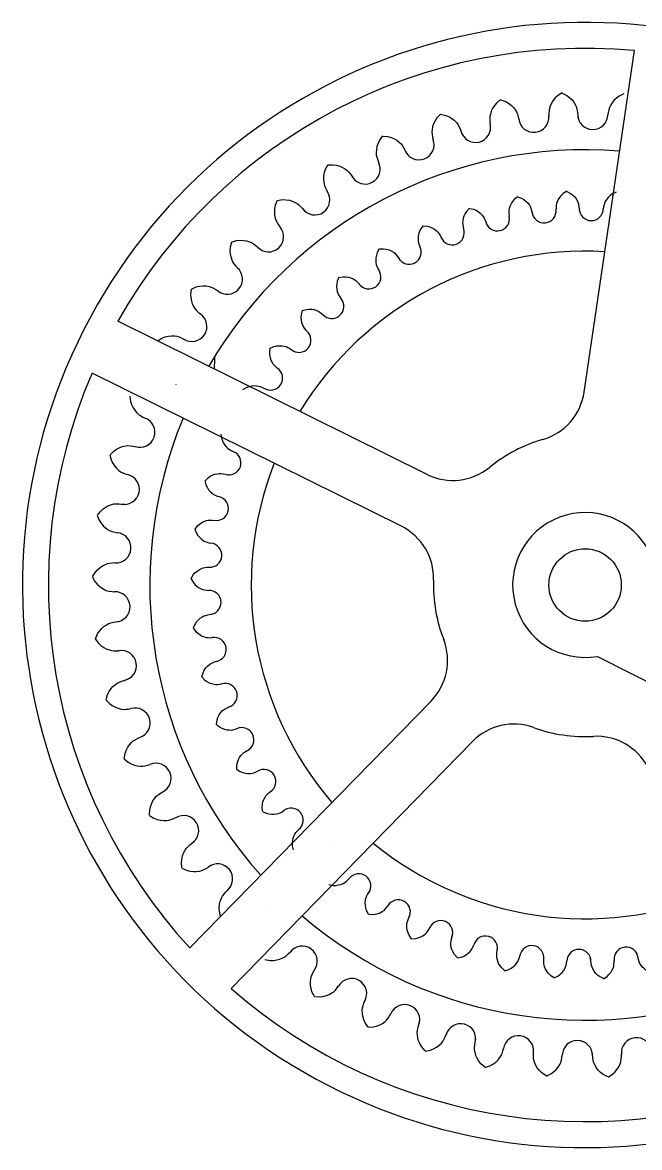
# Model space of a CAD drawing. Extents: x 114.3 to 126.2, y 82.6 to 92.3.
# Drawn here: x 114.3 to 119.62, y 82.57 to 92.28 of the extents above; entities that cross this region are included whole.
import ezdxf

# ---------------------------------------------------------------- set-up
doc = ezdxf.new("R2010")
doc.units = 0
doc.header["$LTSCALE"] = 8
doc.header["$MEASUREMENT"] = 0
for name, color, linetype in [('BLU', 5, 'CONTINUOUS'), ('RED', 1, 'CONTINUOUS'), ('WHI', 7, 'CONTINUOUS')]:
    doc.layers.add(name, color=color, linetype=linetype)

msp = doc.modelspace()

# ---------------------------------------------------------------- linework, layer by layer
at = {"layer": 'BLU'}
for points in [[(118.956104999596, 91.67342920810778), (118.9179310601969, 91.64884782752323), (118.8971691940886, 91.62928968325106), (118.8773707113419, 91.6055023929844), (118.8643020255079, 91.58473099186025), (118.8525178508226, 91.55832072941013), (118.8461789619014, 91.54056521742842), (118.8433026984346, 91.52063274430814), (118.8413898183293, 91.4964711251934), (118.8410588777805, 91.47551429100143)], [(118.9572902092047, 91.67210300684602), (118.9976925413697, 91.65138718013534), (119.0202738338582, 91.63396129934786), (119.0423114952218, 91.6122321350996), (119.057355838655, 91.59284375237307), (119.0716753405884, 91.5677176583655), (119.0797263660913, 91.55067005716066), (119.0845451595222, 91.53111614179589), (119.0888203218281, 91.50725894297037), (119.0947434633159, 91.45557294359257)], [(119.4899282580473, 91.66481789870456), (119.4489744676483, 91.6452148129108), (119.4259250295914, 91.62841304226212), (119.4033013257878, 91.60729472974646), (119.3877323435764, 91.5883250579783), (119.3727310070362, 91.56359999705414), (119.3642167464172, 91.54677896603343), (119.3588649618378, 91.52736415781813), (119.3539389115116, 91.50363280773584), (119.3509839927334, 91.48288270229008)], [(118.4254118137301, 91.61506681963077), (118.3906197511594, 91.58589480731146), (118.3724728840308, 91.56388873303445), (118.3558118562408, 91.53780760479414), (118.3454495677666, 91.51556205171796), (118.3370683984107, 91.48788309335742), (118.3330048492522, 91.46947311544531), (118.332649467291, 91.44933732442826), (118.3337799246685, 91.42512647944793), (118.3360781814793, 91.40429341830396)], [(118.4267538946995, 91.61389962201476), (118.4694340239555, 91.598410900719), (118.4940212981948, 91.58395261461203), (118.518608572434, 91.56515684267295), (118.5359642954265, 91.54780689934458), (118.5533200184189, 91.5246736415734), (118.5634441901645, 91.50876952685573), (118.5706757414113, 91.48997375491665), (118.5779072926582, 91.46684049714548), (118.5902617018382, 91.41630442378616)], [(117.9062180490115, 91.4906511430038), (117.8753565548796, 91.45734855901053), (117.8601108736657, 91.43324160366578), (117.8468500551937, 91.40527795242429), (117.8393575835586, 91.38190907305695), (117.8345115955793, 91.35339793249395), (117.8327874707814, 91.3346238250007), (117.8349585749116, 91.31460226953972), (117.8391145417837, 91.29072401818202), (117.8440057510713, 91.27034327990538)], [(117.907695835923, 91.48966135643721), (117.9519806711356, 91.47964400694372), (117.9781861711233, 91.46838133132613), (118.0049353022358, 91.45281537224776), (118.0243286946681, 91.4377774872882), (118.0444469286001, 91.4170018910476), (118.0564845823521, 91.40249208020684), (118.0660148455318, 91.38475087224498), (118.0760887398365, 91.36270638082236), (118.0946795802958, 91.31411721754718)], [(119.2188892520452, 91.35677752863718), (119.2191156522522, 91.35663262316831)], [(119.2193461290286, 91.35677095286343), (119.2191156522523, 91.35663262316831)], [(117.4067117012611, 91.30214428776954), (117.3802674797662, 91.26523633374586), (117.3681634179671, 91.23940867841999), (117.3585119398419, 91.21000350766207), (117.3540074457995, 91.18587984319107), (117.3527730633222, 91.15698615814402), (117.3534155533627, 91.13814399995991), (117.3580789039753, 91.11855243194493), (117.3651948382617, 91.09538334849793), (117.3726018627338, 91.0757763495061)], [(117.4083018885324, 91.30134752177784), (117.4534930313959, 91.29695952367221), (117.4809034807427, 91.28907007766648), (117.5093926189516, 91.27697941592213), (117.5305178354399, 91.26449074576038), (117.5530813037445, 91.24640045461383), (117.5668425985122, 91.23351377603468), (117.5785212756815, 91.21710692149769), (117.5912786417129, 91.19649885122209), (117.6158127247918, 91.15062287816164)], [(118.7258109127605, 91.33384763332128), (118.7260536892053, 91.33373224594534)], [(118.7262650112955, 91.33389837126914), (118.7260536892053, 91.33373224594534)], [(118.2394945213817, 91.24929944441574), (118.2397498453346, 91.24921539486058)], [(118.239938680063, 91.24940669591747), (118.2397498453347, 91.24921539486058)], [(117.7676095779121, 91.10446633736622), (117.7678734227619, 91.10441495114353)], [(117.768036792092, 91.10462841100156), (117.7678734227619, 91.10441495114353)], [(116.9347702839737, 91.0525191196437), (116.9131603762858, 91.01258785607233), (116.9043888221867, 90.98544681831851), (116.8984988939838, 90.9550638651528), (116.8970534160959, 90.93056586017764), (116.8994501060697, 90.90174530131998), (116.9024490784968, 90.88313224453533), (116.9095311317669, 90.8642796346974), (116.9194948109332, 90.8421851094476), (116.9293008373891, 90.82366106382732)], [(116.9364477934014, 91.05192793970244), (116.981832552597, 91.05323849433606), (117.0100156721425, 91.04884669921861), (117.0397955267197, 91.04042201176661), (117.0623194099805, 91.0306795101915), (117.0869722732836, 91.01555981883698), (117.102240185228, 91.00449950313877), (117.1158830966713, 90.98968574792366), (117.1311227431462, 90.970839100374), (117.1612131516987, 90.92839980902843)], [(117.3175979898007, 90.90163241678994), (117.3178661945565, 90.90161450429113)], [(117.3180015220564, 90.90184675656084), (117.3178661945565, 90.90161450429113)], [(118.571245492401, 90.77739039437058), (118.5434118423444, 90.75405278451514), (118.5288943486415, 90.73644792509353), (118.5155655264096, 90.71558302250128), (118.5072756956302, 90.69778658004034), (118.5005707601454, 90.6756434133519), (118.4973199208187, 90.66091543102222), (118.4970356152497, 90.64480679820858), (118.4979399811517, 90.62543812222431), (118.4997785866004, 90.60877167330914)], [(118.5723191571765, 90.77645663627777), (118.6064632605813, 90.76406565924117), (118.6261330799727, 90.7524990303556), (118.6458028993641, 90.73746241280432), (118.6596874777581, 90.72358245814164), (118.673572056152, 90.70507585192469), (118.6816713935485, 90.69235256015055), (118.687456634546, 90.67731594259928), (118.6932418755435, 90.65880933638235), (118.7031254028875, 90.6183804776949)], [(118.9958000410937, 90.8240803051522), (118.9652608895744, 90.80441520068455), (118.9486513966878, 90.78876868526682), (118.9328126104904, 90.7697388530535), (118.9223576618232, 90.75312173215417), (118.912930322075, 90.73199352219407), (118.9078592109381, 90.7177891126087), (118.9055582001646, 90.70184313411248), (118.9040278960803, 90.68251383882068), (118.9037631436413, 90.66574837146712)], [(118.9967482087806, 90.82301934414278), (119.0290700745127, 90.80644668277424), (119.0471351085035, 90.79250597814425), (119.0647652375943, 90.77512264674564), (119.0768007123409, 90.75961194056443), (119.0882563138877, 90.73951106535836), (119.09469713429, 90.7258729843945), (119.0985521690346, 90.71022985210269), (119.1019722988794, 90.69114409304225), (119.1067108120696, 90.64979529354002)], [(119.4228586478547, 90.81719125762962), (119.3900956155355, 90.8015087889946), (119.37165606509, 90.78806737247567), (119.3535571020471, 90.77117272246313), (119.3411019162781, 90.7559969850486), (119.3291008470458, 90.73621693630928), (119.3222894385507, 90.7227601114927), (119.3180080108872, 90.70722826492047), (119.3140671706262, 90.68824318485464), (119.3117032356036, 90.67164310049803)], [(116.4978365952238, 90.74571237664632), (116.4814018024963, 90.70338754340754), (116.4761010887452, 90.67536115360441), (116.4740655981509, 90.64447957535224), (116.4757019324673, 90.61999357804578), (116.4816918976596, 90.59170066280726), (116.4870000568867, 90.57361024644646), (116.4963891246035, 90.55579391170471), (116.5090434154772, 90.53512238851394), (116.5210937970219, 90.51797343153038)], [(116.4995749714824, 90.74533610601647), (116.5444376022459, 90.75232454515987), (116.5729489273591, 90.75149966216327), (116.6035498522083, 90.74687381135739), (116.6271171871474, 90.74003112343864), (116.6534706550679, 90.72812047844089), (116.670004400097, 90.71906095340928), (116.685396388951, 90.70607391928512), (116.7028779775409, 90.68928591735168), (116.7380501678488, 90.65095260069752)], [(118.1558904806261, 90.67785785306901), (118.1312012853206, 90.65121578587438), (118.1190047403495, 90.6319302215986), (118.1083960855718, 90.6095593006054), (118.1024021082638, 90.59086419711153), (118.0985253178804, 90.56805528466113), (118.097146018042, 90.55303599866653), (118.0988829013462, 90.53701875429775), (118.1022076748438, 90.51791615321159), (118.1061206422739, 90.50161156259027)], [(118.1570727101553, 90.67706602381574), (118.1925005783254, 90.66905214422094), (118.2134649783155, 90.66004200372687), (118.2348642832056, 90.64758923646417), (118.2503789971514, 90.63555892849652), (118.266473584297, 90.61893845150405), (118.2761037072986, 90.60733060283144), (118.2837279178424, 90.59313763646195), (118.2917870332861, 90.57550204332385), (118.3066597056535, 90.53663071270371)], [(116.8965567086158, 90.64399649478162), (116.8968250435284, 90.64401233849752)], [(116.8969301950026, 90.64425972042186), (116.8968250435284, 90.64401233849752)], [(117.7562854024258, 90.5270523688816), (117.7351300252299, 90.49752600566265), (117.7254467757906, 90.47686388140195), (117.7177255932904, 90.45333974479561), (117.7141219980565, 90.43404081321883), (117.7131344920747, 90.41092586518118), (117.713648484107, 90.3958521386339), (117.7173791645971, 90.38017888422192), (117.7230719120263, 90.36164361746431), (117.728997531604, 90.34595801827085)], [(117.7575575522428, 90.52641495608825), (117.7937104665336, 90.52290455760374), (117.8156388260111, 90.51659300079915), (117.8384301365782, 90.50692047140367), (117.8553303097688, 90.49692953527428), (117.8733810844125, 90.48245730235703), (117.8843901202267, 90.47214795949371), (117.8937330619621, 90.45902247586412), (117.9039389547872, 90.44253601964364), (117.9235662212503, 90.40583524119528)], [(118.4225116585223, 90.48477649419856), (118.4227159176846, 90.48470925455443)], [(118.4228669854673, 90.48486229539995), (118.4227159176846, 90.48470925455443)], [(118.8115647716253, 90.55241504532299), (118.8117589927811, 90.55232273542224)], [(118.8119280504533, 90.55245563568128), (118.8117589927811, 90.55232273542224)], [(119.2060274430531, 90.5707589615757), (119.2062085632187, 90.57064303720061)], [(119.2063929446398, 90.57075370095671), (119.2062085632187, 90.57064303720061)], [(116.1028013402946, 90.386562584392), (116.0918008490265, 90.34251166938964), (116.0900545710457, 90.31404192044654), (116.0919056189627, 90.2831487380447), (116.0965979595137, 90.25906090721168), (116.1060867345951, 90.23174183176698), (116.1136203677803, 90.21445935250274), (116.1251683787372, 90.19796026709902), (116.140313715592, 90.17903774823655), (116.1544184105099, 90.16353432918564)], [(116.1045731681519, 90.38640715708608), (116.1482061599967, 90.39896326887929), (116.1765960500487, 90.40171830690113), (116.2075354503049, 90.40096424517193), (116.2317745659719, 90.39712928418567), (116.2594130285779, 90.38861552353136), (116.2769518596558, 90.381699663288), (116.2938501850615, 90.37074416354099), (116.3132980206712, 90.35627956404295), (116.3529973062827, 90.32265676138306)], [(116.5111258068796, 90.33562164373541), (116.5113900401471, 90.33567099380114)], [(116.511463357294, 90.3359296040194), (116.5113900401471, 90.33567099380114)], [(117.3787322685959, 90.32735223438092), (117.3614443424455, 90.29540722352382), (117.3544270991662, 90.27369439332077), (117.349715156604, 90.2493880307882), (117.3485587742936, 90.22978962680807), (117.3504761262727, 90.20673317972195), (117.3528753042144, 90.19184273429423), (117.3585409468304, 90.17676064642389), (117.3665118901635, 90.15908502622405), (117.3743567113282, 90.14426578972783)], [(117.380074276138, 90.32687929042791), (117.4163820834945, 90.32792773413482), (117.4389285791309, 90.32441429804086), (117.4627524627926, 90.31767454807925), (117.4807715694013, 90.30988054681917), (117.5004938600438, 90.29778479373554), (117.5127081895993, 90.28893654117698), (117.5236225187539, 90.2770855370049), (117.5358142359339, 90.26200821896516), (117.5598865627758, 90.22805678588871)], [(118.0450037037466, 90.36891000855894), (118.0452147796265, 90.36886889958079)], [(118.0453454750905, 90.3690396674672), (118.0452147796265, 90.36886889958079)], [(117.6849944332574, 90.20664287209792), (117.6852089970621, 90.20662854209887)], [(117.685317259062, 90.20681434391464), (117.6852089970621, 90.20662854209887)], [(115.7576717978114, 89.98080161684976), (115.7993870323908, 89.99872738390913), (115.8272077618563, 90.00501889435404), (115.8579977046951, 90.00814851370546), (115.8825263357563, 90.0073817592773), (115.9110139179819, 90.00239915005784), (115.9292812372654, 89.99773602185012), (115.9474194025366, 89.98898483125576), (115.9685267811811, 89.97707174956793), (116.0121270806467, 89.94868971258553)], [(117.0291853175959, 90.08190683998302), (117.0160374834139, 90.048046973392), (117.011796912413, 90.0256258615495), (117.0101685199376, 90.00092059894776), (117.0114775873908, 89.98133180110258), (117.0162695595446, 89.95869746891177), (117.0205160869262, 89.94422513582313), (117.0280273410997, 89.92997206802974), (117.0381507737987, 89.91343484947711), (117.0477910790344, 89.89971568389026)], [(117.0305760186028, 90.08160582347914), (117.0664661232136, 90.08719657479386), (117.0892751833042, 90.08653666839658), (117.1137559231835, 90.08283598775188), (117.1326097911348, 90.07736183741687), (117.1536925654712, 90.06783332141868), (117.1669195614945, 90.06058570139339), (117.1792331525777, 90.05019607409406), (117.1932184234496, 90.03676567254732), (117.2213561756959, 90.00609901922398)], [(117.3481614083096, 90.00053413449126), (117.3483760762396, 90.00054680946398)], [(117.348460197419, 90.00074471500345), (117.3483760762396, 90.00054680946398)], [(115.7558944611391, 89.98073374965034), (115.7505017556491, 89.93565146212872), (115.7523374532855, 89.90718733899351), (115.7580458475823, 89.87676975638317), (115.7657201933544, 89.85345997150519), (115.7785581346736, 89.8275455739937), (115.7881984319211, 89.81134358684808), (115.8017232670869, 89.79642195121528), (115.8191207989131, 89.77954685610734), (115.8350573677397, 89.76593347316879)], [(116.1673837601577, 89.9813711192666), (116.1676397246637, 89.98145319740216)], [(116.1676800512281, 89.9817189574767), (116.1676397246637, 89.98145319740216)], [(116.7145745759385, 89.79446266433483), (116.7494809694142, 89.8045075537694), (116.7721928814559, 89.80671158418687), (116.7969444016608, 89.80610833480351), (116.8163356941944, 89.8030403660145), (116.8384464642792, 89.79622935749106), (116.8524775291416, 89.79069666929637), (116.8659961894661, 89.78193226949875), (116.8815544579539, 89.77036058990032), (116.913313886443, 89.74346234777241)], [(116.7131571136526, 89.79458700617957), (116.7043567206381, 89.75934627417767), (116.7029596982535, 89.7365704750232), (116.7044405365871, 89.71185592910173), (116.7081944090279, 89.69258566443531), (116.715785429093, 89.67073040407955), (116.7218123356411, 89.65690442066816), (116.7310507444067, 89.64370515234518), (116.7431670138905, 89.6285671372552), (116.7544507698248, 89.61616440201448)], [(117.0398166869206, 89.75383425365429), (117.0400280735346, 89.75387373370688)], [(117.0400867272521, 89.75408062188149), (117.0400280735346, 89.75387373370688)], [(115.4643417022998, 89.53491612697411), (115.5034813054451, 89.55792884924479), (115.530294124801, 89.56765761123468), (115.560449034431, 89.57462155569998), (115.5848803497217, 89.5769351000053), (115.6137677853777, 89.57556222094455), (115.6324755063293, 89.5732253650899), (115.6515674617644, 89.5668164951516), (115.6740015074735, 89.55764280768872), (115.7208152180252, 89.53494913806163)], [(115.8707515858686, 89.58683166376512), (115.8709952448998, 89.58694517554929)], [(115.8710019449077, 89.58721389428497), (115.8709952448998, 89.58694517554929)], [(116.4356316103282, 89.46992393838624), (116.4313174459361, 89.43385810836894), (116.4327860040453, 89.41108680986078), (116.4373527194827, 89.3867527437725), (116.4434921961004, 89.36810491587012), (116.4537625491558, 89.34737339786093), (116.4614747869538, 89.33441180814444), (116.4722946550864, 89.32247449963819), (116.4862126805474, 89.30897442355185), (116.4989619356086, 89.298083717201)], [(116.437053479666, 89.46997823214578), (116.4704256673296, 89.48431884579327), (116.4926822509019, 89.4893520541492), (116.517314205173, 89.49185574963033), (116.5369371100219, 89.4912423460878), (116.5597271758025, 89.48725625871224), (116.5743410312293, 89.48352575614607), (116.5888515634462, 89.47652480367057), (116.6057374663617, 89.4669943383203), (116.6406177059343, 89.44428870873439)], [(116.7648230495431, 89.47043383407924), (116.7650278211479, 89.47049949658769)], [(116.7650600823994, 89.47071210464733), (116.7650278211479, 89.47049949658769)], [(115.6259073506002, 89.1582254001306), (115.6261348615082, 89.15836855541471)], [(115.6261078292965, 89.15863599495655), (115.6261348615082, 89.15836855541471)], [(116.2023894032567, 89.11326984024525), (116.233701085773, 89.1316800180618), (116.2551513412577, 89.1394630276537), (116.2792752689617, 89.14503418322595), (116.2988203211942, 89.1468850186702), (116.3219302697191, 89.14578671542161), (116.3368964464804, 89.14391723073788), (116.3521700108284, 89.13879013478724), (116.3701172473957, 89.13145118481694), (116.4075682158371, 89.11329624911528)], [(116.5275173101118, 89.15480226967807), (116.5277122373368, 89.15489307910539)], [(116.5277175973431, 89.15510805409394), (116.5277122373368, 89.15489307910539)], [(115.227504251964, 89.05527482731038), (115.2334924772303, 89.01026777143193), (115.2423492426207, 88.98315442050496), (115.2554428424008, 88.9551120821199), (115.2686729922595, 88.9344431491817), (115.2875522546379, 88.91253556629938), (115.3009189545752, 88.89924003880802), (115.3177297420557, 88.8881506835289), (115.338777363926, 88.87613234079171), (115.3575987668045, 88.86690991081471)], [(115.4367123942055, 88.70231170517756), (115.4369201690074, 88.70248224631729)], [(115.4368598308902, 88.70274418898396), (115.4369201690074, 88.70248224631729)], [(116.0129194429881, 88.72955680051427), (116.0177100232012, 88.6935511558115), (116.0247954355135, 88.67186047506993), (116.0352703153376, 88.64942660436188), (116.0458544352245, 88.63289145801133), (116.0609578451272, 88.61536539170547), (116.0716512050771, 88.60472896971238), (116.0850998350615, 88.59585748548909), (116.1019379325577, 88.58624281129934), (116.1169950548605, 88.57886486731773)], [(115.0543539511882, 88.55023977975975), (115.0659358373561, 88.50633814159582), (115.0781209684504, 88.48054863458455), (115.0946259582319, 88.45436848161296), (115.1103422886068, 88.4355207068468), (115.1318184305646, 88.4161520708002), (115.1467461015329, 88.4046366742395), (115.1648141956883, 88.39574171219269), (115.1872021485308, 88.38645610418554), (115.2070310159963, 88.37966534310648)], [(115.0559814934511, 88.55095716235343), (115.0881684226861, 88.58298052112643), (115.1117194232951, 88.59907171318866), (115.1391950984247, 88.61331609360612), (115.1622835039473, 88.62163277470572), (115.1906048088306, 88.627487040279), (115.2093059447462, 88.62987602206076), (115.2293919124355, 88.62841647479956), (115.2534025546453, 88.62511011589359), (115.3043892125346, 88.61477150602346)], [(116.1802859567813, 88.44718630280802), (116.1804521766228, 88.4473227357198)], [(116.180403906129, 88.44753228985313), (116.1804521766228, 88.4473227357198)], [(115.8757012361778, 88.32610266854871), (115.9014507795658, 88.35172135556711), (115.920291580053, 88.3645943092169), (115.9422721201567, 88.37598981355086), (115.9607428445747, 88.38264315843054), (115.9833998884814, 88.38732657088916), (115.9983607972139, 88.38923775631457), (116.0144295713653, 88.38807011850562), (116.0336380851332, 88.38542503138083), (116.0744274114446, 88.37715414348473)], [(115.8743992023675, 88.32552876247377), (115.8836647113018, 88.29040745194263), (115.8934128161772, 88.2697758463336), (115.9066168080025, 88.24883172395633), (115.9191898723024, 88.23375350414341), (115.9363707858686, 88.21825859530612), (115.9483129226432, 88.20904627805757), (115.9627673979675, 88.20193030842012), (115.9806777602416, 88.1945018220144), (115.9965408542139, 88.18906921315116)], [(115.3061504341665, 88.22628061022503), (115.3063351961295, 88.22647584768471)], [(115.306242503675, 88.22672816248388), (115.3063351961295, 88.22647584768472)], [(114.9473914645502, 88.02840130826908), (114.9753109991298, 88.06420624521277), (114.9966595319316, 88.0831222764794), (115.0221332588983, 88.10069795091103), (115.0439972489125, 88.11184279701808), (115.0713614978132, 88.12120050067851), (115.0896157508747, 88.12591451846099), (115.1097262644871, 88.12698391944565), (115.1339619722645, 88.12671296359535), (115.1858423565329, 88.12284619945395)], [(116.0758363887501, 88.06636142684599), (116.0759841983205, 88.06651761681374)], [(116.0759100443569, 88.06671946865308), (116.0759841983205, 88.06651761681374)], [(114.9458666678243, 88.02748559731691), (114.9628595616303, 87.98538173192686), (114.9781808916321, 87.9613227847628), (114.9978369778666, 87.93741769385629), (115.0157916328391, 87.92068831792936), (115.0395259627884, 87.90416408367918), (115.0557791864992, 87.89461042273187), (115.0748196426912, 87.88805013278244), (115.0981948551158, 87.88164369909055), (115.1187184740831, 87.87739170126827)], [(115.788829213057, 87.90805798528123), (115.8111648407207, 87.93670193483618), (115.8282436669622, 87.95183475984949), (115.8486226485356, 87.96589529939479), (115.8661138405469, 87.97481117628044), (115.8880052396675, 87.98229733920877), (115.9026086421167, 87.98606855343476), (115.9186970530066, 87.98692407422249), (115.9380856192285, 87.98670730954225), (115.9795899266433, 87.98361389822912)], [(115.7876093756763, 87.9073254165195), (115.8012036907211, 87.87364232420745), (115.8134607547226, 87.85439516647621), (115.8291856237101, 87.835271093751), (115.8435493476882, 87.82188759300945), (115.8625368116476, 87.80866820560931), (115.8755393906162, 87.80102527685146), (115.8907717555699, 87.79577704489192), (115.9094719255095, 87.7906518979384), (115.9258908206834, 87.78725029968058)], [(115.2362805105869, 87.73763941000766), (115.2364393459045, 87.73785626477593)], [(115.236315760928, 87.73809497255249), (115.2364393459045, 87.73785626477594)], [(116.0199404498864, 87.6754484666721), (116.0200675181405, 87.67562195048671)], [(116.0199686501593, 87.67581291670795), (116.0200675181405, 87.67562195048671)], [(114.9051513153717, 87.49635602371912), (114.9283631475573, 87.53537787358906), (114.9471725334366, 87.5568204269471), (114.970242576349, 87.57745021650791), (114.9905373426712, 87.5912474667417), (115.0165129850376, 87.60396103191255), (115.0340324747697, 87.6109257428193), (115.0538503794921, 87.61450722695747), (115.0779289412477, 87.61727594729844), (115.1298848672435, 87.61994201006614)], [(115.7550370937143, 87.48242175764126), (115.7736065594627, 87.5136392375372), (115.7886540681662, 87.53079328022365), (115.8071101024961, 87.5472971118723), (115.8233459155539, 87.55833491205934), (115.844126429447, 87.568505764196), (115.8581420212326, 87.57407753292141), (115.8739963450106, 87.57694272023194), (115.8932591944151, 87.57915769650472), (115.9348239352117, 87.58129054671888)], [(114.9037533111381, 87.49525642571707), (114.9258892244958, 87.45561433620978), (114.9441051268786, 87.4336653728618), (114.966602321344, 87.41241234158416), (114.9865121452797, 87.39806519674849), (115.012130358659, 87.38464596133994), (115.0294528120651, 87.37720470294624), (115.0491653509254, 87.37308254478563), (115.0731591818685, 87.36965631869532), (115.0940538826063, 87.36801014067551)], [(115.7539186903274, 87.48154207923963), (115.7716274210136, 87.44982840763379), (115.7862001429198, 87.4322692369554), (115.8041978984921, 87.4152668119333), (115.8201257576407, 87.40378909606476), (115.8406203283441, 87.39305370773792), (115.854478291069, 87.38710070102296), (115.8702483221573, 87.38380297449447), (115.8894433869117, 87.38106199362223), (115.9061591475019, 87.37974505120637)], [(116.0134619527407, 87.28097746385814), (116.0135839755323, 87.28080039490638)], [(116.0134796525368, 87.28061235318827), (116.0135839755323, 87.28080039490638)], [(115.2281823891547, 87.24455065649022), (115.2283349176443, 87.24432932030052)], [(115.2282045138999, 87.24409426815289), (115.2283349176443, 87.24432932030051)], [(114.9299271983014, 86.96321198066923), (114.9480652636333, 87.00483534558245), (114.9640388673386, 87.0284662591563), (114.9843413978385, 87.05182481974128), (115.0027468798804, 87.06805688322355), (115.0269242643152, 87.08392580938734), (115.0434326978991, 87.09303137576686), (115.0626454535356, 87.0990684609142), (115.0861871359666, 87.10483319307271), (115.1373992276999, 87.11399003734705)], [(115.774857800058, 87.05590652320134), (115.7893682523235, 87.08920521513193), (115.8021471352878, 87.108109945991), (115.8183891596877, 87.126796794459), (115.8331135453213, 87.1397824452448), (115.8524554528691, 87.15247758617583), (115.8656621997362, 87.15976203927946), (115.8810324042454, 87.16459170739732), (115.8998657501902, 87.16920349312413), (115.9408354235768, 87.17652896854361)], [(115.7738584685544, 87.05489360821375), (115.7954023376203, 87.02564950086015), (115.8120608969015, 87.01005523584556), (115.8320477037019, 86.99544259692593), (115.8492885061674, 86.98605167636609), (115.870966971992, 86.97796959059949), (115.8854617701226, 86.97380038839948), (115.9015207645347, 86.97250517441934), (115.9209080064661, 86.97219158653411), (115.9376570149428, 86.97298006892882)], [(114.9286780339219, 86.96194583693472), (114.9556078702543, 86.92539070274273), (114.9764310693557, 86.9058978714745), (115.0014145778563, 86.88763207282494), (115.0229655809381, 86.87589342212515), (115.0500636632189, 86.86579081491689), (115.0681821608822, 86.86057931216689), (115.0882559038973, 86.85896029469171), (115.1124899563115, 86.85856830983518), (115.1334262169073, 86.85955391282856)], [(116.0564925666061, 86.88843990105838), (116.0566358198359, 86.88827952185923)], [(116.0565558873349, 86.88807988776787), (116.0566358198359, 86.88827952185923)], [(115.2819706564865, 86.7538787029905), (115.2821497230237, 86.75367822899159)], [(115.2820498073975, 86.75342868637739), (115.2821497230237, 86.75367822899157)], [(115.8479787477088, 86.6352386819965), (115.858201347991, 86.67009344569828), (115.868510074598, 86.69045072583123), (115.8822819426407, 86.71102588835524), (115.8952626884926, 86.72575459826966), (115.9128609562588, 86.74077381803886), (115.92505057992, 86.74965607534372), (115.9396942678535, 86.7563740575176), (115.9578010972227, 86.76330992208258), (115.9975295869759, 86.77571249558399)], [(115.0213283828649, 86.43737717916316), (115.0341066332176, 86.4809456337904), (115.0469925414764, 86.50639223395657), (115.0642073765297, 86.53211118711158), (115.0804333088446, 86.55052207450461), (115.1024311435524, 86.56929609921612), (115.1176681731289, 86.58039892084719), (115.1359727830458, 86.58879639856455), (115.1586063197572, 86.59746622927078), (115.2082669319487, 86.61296944614753)], [(115.8471142481433, 86.63410850469737), (115.8721534959042, 86.60779515863858), (115.890635177129, 86.59441173016265), (115.9122958312748, 86.58241932739038), (115.9305776793032, 86.57526330256634), (115.9530981578928, 86.56996197868052), (115.9680011998039, 86.5676423318047), (115.9840958976047, 86.56837005667113), (116.0033695683264, 86.57048880724119), (116.0198876828204, 86.57337027960808)], [(116.1483818732697, 86.50439078016458), (116.1485440977486, 86.50424961999384)], [(116.1484898163255, 86.50404154187812), (116.1485440977486, 86.50424961999383)], [(115.020247758408, 86.43596445753926), (115.0515468181091, 86.40307277496576), (115.0746489196402, 86.38634348937084), (115.1017247373224, 86.37135298590552), (115.1245770473579, 86.36240795487547), (115.1527276455949, 86.3557813000182), (115.1713564479837, 86.35288174142343), (115.1914748202348, 86.35379139750646), (115.2155669086369, 86.35643983571903), (115.2362145517544, 86.36004167617764)], [(115.9732467756419, 86.2270524171773), (115.9790203074277, 86.2629135722055), (115.9866963029007, 86.28440235514375), (115.9977808240002, 86.30654134911977), (116.0088132159541, 86.32278083760897), (116.0243903087433, 86.33988727414854), (116.0353705715518, 86.35022725715093), (116.0490568032031, 86.35872760678883), (116.066151560481, 86.36787816746451), (116.1040123245847, 86.38516224305478)], [(115.396832289816, 86.27381730187327), (115.3970350704146, 86.27364085165985)], [(115.3969672186358, 86.2733807540152), (115.3970350704146, 86.27364085165983)], [(115.9725307416892, 86.22582280113782), (116.00067048425, 86.20285519356), (116.0206838202652, 86.19189366628464), (116.043676720301, 86.18271062701541), (116.0627112982279, 86.17790235271345), (116.085718628182, 86.17546539575292), (116.100794884, 86.17503188641824), (116.1166714621907, 86.17777107347536), (116.135527604402, 86.18228874853854), (116.1515543243803, 86.18721776833709)], [(115.1779134177813, 85.92714434813918), (115.1851303325135, 85.97197079192442), (115.1947253268548, 85.99883177059723), (115.2085809782291, 86.02650551306725), (115.2223714681715, 86.04680487367875), (115.241842834158, 86.0681879193532), (115.2555681626686, 86.08111289810621), (115.2726759522328, 86.09173833515358), (115.2940443988301, 86.10317653599817), (115.3413703539598, 86.12478163048601)], [(116.2876807234734, 86.1348867852331), (116.2878593608245, 86.13476707027098)], [(116.2878315865297, 86.13455382964706), (116.2878593608245, 86.13476707027097)], [(115.1770183753403, 85.92560732808982), (115.2121930535414, 85.89689781861753), (115.2372097235604, 85.88319590952335), (115.2659508486051, 85.8717171104368), (115.2897440710137, 85.86570676755935), (115.3185032334564, 85.8626605713587), (115.3373485532288, 85.86211868469034), (115.3571942759673, 85.86554266851174), (115.3807644537314, 85.87118976234072), (115.4007978537043, 85.8773510370889)], [(116.1486863322254, 85.83778506997865), (116.1499197434696, 85.87408706449604), (116.1548419527745, 85.89636845929587), (116.1630643174115, 85.9197221395637), (116.1719743680558, 85.93721630019321), (116.1852846258095, 85.95614017478002), (116.1948823624613, 85.96777481577121), (116.2073952977817, 85.97792347728145), (116.223208388434, 85.98914442425969), (116.2586043400215, 86.01103742174178)], [(116.1481300561685, 85.83647540697825), (116.1789265129792, 85.81721575077307), (116.2001558815205, 85.80884899453153), (116.2241184156774, 85.80262014078029), (116.2436055368381, 85.80023544635846), (116.2667368788195, 85.80070128859029), (116.281748586984, 85.8021607534979), (116.2971566624424, 85.80686820412949), (116.3152979035165, 85.81371355725133), (116.3305804780311, 85.82061239089485)], [(115.5709558525707, 85.81193730820893), (115.5711791492595, 85.81178766450627)], [(115.571144431391, 85.81152111372637), (115.5711791492595, 85.81178766450626)], [(116.4721922911364, 85.78575521499496), (116.472384524142, 85.78565883321792)], [(116.4723836949927, 85.78544379301783), (116.472384524142, 85.78565883321791)], [(115.3972128635106, 85.44056016414086), (115.3987546275658, 85.4859376572876), (115.404907389197, 85.51378940078739), (115.4151853449932, 85.54298150112217), (115.4263229082987, 85.56484920190906), (115.4429607304908, 85.58850404514257), (115.4549579013055, 85.60304734638156), (115.470599070456, 85.61573317326936), (115.4903654337714, 85.62975935699215), (115.5346103732557, 85.65712560384476)], [(116.3715306308493, 85.47357561900284), (116.3682044699197, 85.50974594887013), (116.3702952668755, 85.53246856462532), (116.3755258034478, 85.5566686296963), (116.3821729959614, 85.57514156910248), (116.3930065079636, 85.59558444092974), (116.4010703564184, 85.60833025467107), (116.4122126589429, 85.61996717759914), (116.4264947010839, 85.63308154984301), (116.458867624854, 85.65923820356838)], [(115.3965175184395, 85.43892308539036), (115.4350130894529, 85.41484851513388), (115.4615498001295, 85.40439006983196), (115.4915029678257, 85.3966040026429), (115.5158618692765, 85.39362313461561), (115.5447760467533, 85.3942054374054), (115.5635406819589, 85.39602976853992), (115.5828007762819, 85.4019140818294), (115.6054773276244, 85.41047077323171), (115.6245805457678, 85.4190943152861)], [(116.371142885494, 85.47220656320943), (116.4041103780339, 85.45695859466043), (116.4262209792776, 85.4513185581967), (116.4507752440774, 85.44814212270802), (116.4704075849301, 85.44821861622191), (116.4932981438578, 85.45157991103582), (116.5080085607635, 85.4549093335523), (116.5227051389352, 85.46151080844982), (116.5398453806632, 85.47057588432236), (116.5541427943848, 85.47933573308312)], [(116.6990067186148, 85.46250208287393), (116.6992095156455, 85.46243055428017)], [(116.6992356447179, 85.46221710581632), (116.6992095156455, 85.46243055428016)], [(115.8015953121494, 85.37552284541124), (115.8018356034063, 85.37540236818994)], [(115.8018345669697, 85.37513356793983), (115.8018356034063, 85.37540236818992)], [(116.6382652838038, 85.14016786486), (116.6304320062452, 85.17563610236807), (116.6296584177349, 85.1984415898543), (116.6318146375562, 85.22310639024589), (116.6360941417421, 85.2422667791391), (116.6442800570369, 85.26390625190609), (116.6506828455875, 85.27756222930091), (116.6602787945493, 85.29050389242066), (116.6728045518426, 85.30530486844575), (116.7016439074488, 85.3353126723599)], [(115.6757682367905, 84.9852983504211), (115.6716105356285, 85.03051126275521), (115.6742240318233, 85.0589145324492), (115.6807622025386, 85.08916461378793), (115.6890711931806, 85.11225578804564), (115.7026130831833, 85.13780937782971), (115.7126928937519, 85.15374164500639), (115.7266207719075, 85.16828779866647), (115.7444733245837, 85.18468076397131), (115.7849394792963, 85.21737658112802)], [(116.9645470068949, 85.17022528386558), (116.9647571697203, 85.17017973650375)], [(116.9648098449434, 85.16997124598596), (116.9647571697203, 85.17017973650374)], [(115.6752835550964, 84.98358703067933), (115.7164929207712, 84.96452706999308), (115.7441311723258, 84.95747702441342), (115.7748240033256, 84.95350648005257), (115.7993644293915, 84.95360209694492), (115.8279776280511, 84.95780371546232), (115.8463656491832, 84.9619654936079), (115.8647363718979, 84.97021733722981), (115.8861616740579, 84.98154868207048), (115.9040334412098, 84.99249849302144)], [(116.0851133464974, 84.97145643025995), (116.0853668427857, 84.97136701951776)], [(116.0853995041262, 84.97110020893794), (116.0853668427857, 84.97136701951774)], [(116.9446486329808, 84.84139737426425), (116.9803724066975, 84.83482713068611), (117.0031909827763, 84.83486296926762), (117.0277637775786, 84.83789272468337), (117.0467603091788, 84.8428491796443), (117.0680957990769, 84.85179752371752), (117.081516067475, 84.85868067822368), (117.094109205571, 84.86872964601527), (117.1084565623905, 84.88177253064107), (117.120126310769, 84.89381279484995)], [(117.2646254270043, 84.91353419768802), (117.2648396412313, 84.91351534986724)], [(117.2649180318852, 84.91331510531548), (117.2648396412313, 84.91351534986723)], [(116.0091865529836, 84.56853865774255), (115.9993949560354, 84.61287395462763), (115.9984279703975, 84.64138081398542), (116.0011232451741, 84.6722118144749), (116.0064726254066, 84.69616230059141), (116.016705019525, 84.72321164155015), (116.0247085052133, 84.74028161329369), (116.0367034414155, 84.75645869219336), (116.0523606380322, 84.77495991222472), (116.0884098325399, 84.81246966711743)], [(117.2859535563708, 84.58622092129478), (117.2695457836473, 84.61862680198783), (117.2631250047329, 84.640523429509), (117.2590795965172, 84.66494956990495), (117.2584596572578, 84.6845722693607), (117.26100687893, 84.70756765264952), (117.263812408627, 84.72238691116509), (117.2698884224654, 84.7373084036044), (117.2783398070025, 84.75475940891853), (117.298810483851, 84.79099651858382)], [(117.2860970229085, 84.5848052668247), (117.3223625738722, 84.58276420765465), (117.3449967268977, 84.58565968956353), (117.3689960288303, 84.59174534228316), (117.3872215585775, 84.59904361084826), (117.4072672868675, 84.61059544049434), (117.4197190444294, 84.61910632490493), (117.4309534122429, 84.63065439230232), (117.4435529289633, 84.6453926305104), (117.453621612644, 84.65880056093891)], [(117.5945095629999, 84.69647699611004), (117.594724450342, 84.69648514507169)], [(117.5948273201594, 84.69629630446217), (117.594724450342, 84.69648514507169)], [(116.4170387068474, 84.60611043149952), (116.4173014103793, 84.60605349729724)], [(116.4173672544081, 84.60579288414999), (116.4173014103793, 84.60605349729722)], [(117.6566927450148, 84.37441780608428), (117.6363528186663, 84.40451171751788), (117.62723829438, 84.42543094660749), (117.620163378257, 84.4491574554979), (117.6170889510298, 84.46854772511546), (117.6167340013537, 84.49168103446742), (117.6176600630222, 84.50673506481208), (117.6218180067797, 84.52230042328826), (117.6280155587005, 84.54067306156523), (117.6437831040183, 84.57919008692)], [(117.6570125088283, 84.3730312955976), (117.6932479076364, 84.37555160955802), (117.7153406834945, 84.38126107131492), (117.7383880092294, 84.39030664695963), (117.7555551096322, 84.39983163107385), (117.7739949432041, 84.41380476703854), (117.7852818182748, 84.42380915962228), (117.7949802431141, 84.43667420670408), (117.8056332178303, 84.45287536767373), (117.8139420476568, 84.4674395132495)], [(117.9489969449938, 84.52247680086428), (117.9492091165493, 84.52251181809437)], [(117.9493348432117, 84.5223373595563), (117.9492091165493, 84.52251181809437)], [(118.0510545137303, 84.21075076302154), (118.0271032065457, 84.23805810623514), (118.0154386783803, 84.2576700281539), (118.0054458300037, 84.28032272432009), (117.9999654003626, 84.29917476796433), (117.9967138771066, 84.32208117727183), (117.995745866201, 84.33713256839418), (117.9979201666206, 84.35309631790571), (118.001766146829, 84.37210084166466), (118.0125818970075, 84.41229034621009)], [(118.3224970952113, 84.39427769897239), (118.322703204908, 84.39433903222826)], [(118.3228498056308, 84.39418170707702), (118.322703204908, 84.39433903222826)], [(116.7921367319843, 84.28524657377757), (116.7924044997679, 84.28522301400159)], [(116.7925024880854, 84.28497270831188), (116.792404499768, 84.28522301400157)], [(118.0515455319533, 84.20941526261689), (118.0871793247205, 84.21645720285105), (118.1083823071382, 84.22489060283336), (118.1301141865808, 84.2367534472717), (118.1459521222107, 84.2483549322456), (118.1624952538737, 84.2645290098276), (118.1724392456909, 84.2758691353371), (118.1804487776028, 84.28984827262566), (118.1889872065397, 84.30725685437027), (118.1954051473022, 84.32274752981735)], [(118.4628195418442, 84.09780091914554), (118.4356345802457, 84.12189104102406), (118.4216040047784, 84.13988636404773), (118.4088508173366, 84.16110800093904), (118.4010508149309, 84.1791245106201), (118.394953996559, 84.2014427721247), (118.3921071791896, 84.21625415459549), (118.3922635462549, 84.23236453727633), (118.3936973013455, 84.25170123382479), (118.3993906855433, 84.29292940506615)], [(118.7091196931654, 84.31390146685364), (118.7093164905304, 84.31398814887324)], [(118.7094816533326, 84.31385043822044), (118.7093164905304, 84.31398814887322)], [(119.1027674695293, 84.28261568570298), (119.1029518509504, 84.28272634945907)], [(119.103132971116, 84.28261042508397), (119.1029518509504, 84.28272634945907)], [(119.4972323637158, 84.30091375097838), (119.4974014213879, 84.30104665123743)], [(119.4975956425437, 84.30095434133668), (119.4974014213879, 84.30104665123743)], [(116.3921657394549, 84.19507554449785), (116.4368204566008, 84.18686274002518), (116.4653436766993, 84.18690753825207), (116.4960596702021, 84.19069473252176), (116.5198053347023, 84.19689030122292), (116.546474697075, 84.20807573131445), (116.5632500325726, 84.21667967444714), (116.5789914551926, 84.22924088418662), (116.596925651217, 84.24554448996888), (116.6115128366901, 84.26059482022998)], [(118.463474070826, 84.09653749046211), (118.4979442913539, 84.10799000136588), (118.5179230966325, 84.119014339818), (118.5379968050619, 84.13350736890666), (118.5522558022129, 84.14700239239183), (118.5666413368982, 84.16512233672572), (118.5750856227707, 84.17761935460743), (118.5812799466524, 84.19249212275697), (118.5875691736849, 84.21083358154304), (118.5919950106237, 84.22700648965598)], [(118.8854940488868, 84.03734956096721), (118.8555041559582, 84.05784254589787), (118.8393288037457, 84.07393747303247), (118.8240164026229, 84.09339337275796), (118.81401983815, 84.11029021735561), (118.8051738751302, 84.13166835874111), (118.8004931473073, 84.14600614821089), (118.7986291150163, 84.16200909370227), (118.7976280338149, 84.18137301178452), (118.7981092639622, 84.2229896568328)], [(118.8863017663143, 84.03617812903006), (118.9190647986336, 84.05186059766508), (118.9375043490791, 84.06530201418403), (118.955603312122, 84.08219666419654), (118.968058497891, 84.09737240161107), (118.9800595671232, 84.1171524503504), (118.9868709756184, 84.13060927516698), (118.9911524032819, 84.14614112173922), (118.9950932435428, 84.16512620180504), (118.9974571785655, 84.18172628616165)], [(119.3124122053885, 84.03035004251691), (119.2800903396564, 84.04692270388544), (119.2620253056656, 84.06086340851542), (119.2443951765748, 84.07824673991404), (119.2323597018282, 84.09375744609527), (119.2209041002814, 84.11385832130132), (119.2144632798791, 84.12749640226518), (119.2106082451345, 84.143139534557), (119.2071881152897, 84.16222529361741), (119.2024496020995, 84.20357409311966)], [(119.3133603730754, 84.02928908150747), (119.3438995245946, 84.04895418597512), (119.3605090174812, 84.06460070139285), (119.3763478036786, 84.08363053360617), (119.3868027523458, 84.1002476545055), (119.3962300920941, 84.12137586446559), (119.401301203231, 84.13558027405097), (119.4036022140045, 84.15152625254719), (119.4051325180887, 84.17085554783898), (119.4053972705278, 84.18762101519255)], [(119.7368412569925, 84.0769127503819), (119.7026971535878, 84.0893037274185), (119.6830273341963, 84.10087035630407), (119.6633575148049, 84.11590697385535), (119.649472936411, 84.12978692851803), (119.635588358017, 84.14829353473498), (119.6274890206205, 84.16101682650911), (119.6217037796231, 84.17605344406039), (119.6159185386256, 84.19456005027732), (119.6060350112816, 84.23498890896477)], [(116.8187968936924, 83.87610497828602), (116.798287177788, 83.91661232915233), (116.790261204145, 83.9439831135538), (116.7852044438753, 83.97451578904872), (116.7844295198011, 83.99904416336842), (116.7876135468914, 84.02778839247944), (116.7911204590126, 84.0463124656239), (116.7987154763106, 84.06496433117304), (116.809279706982, 84.0867780878157), (116.8348680530426, 84.13207447489732)], [(117.2044919019787, 84.01392507180509), (117.2047605111564, 84.01393525800715)], [(117.2048890984281, 84.01369920724525), (117.2047605111564, 84.01393525800715)], [(116.8189762268645, 83.87433541019843), (116.8643081655691, 83.87178408623585), (116.892600856851, 83.87540343862194), (116.9225999842667, 83.8830105045215), (116.9453818964508, 83.89213334022786), (116.9704390568132, 83.90657312728545), (116.9860037537656, 83.9172117327987), (117.0000467135324, 83.93164681704543), (117.015796109433, 83.95006961480554), (117.0283819640339, 83.96682952784118)], [(117.2822208794974, 83.6113510842729), (117.2567959715617, 83.64896847356489), (117.2454028162039, 83.6751175099269), (117.2365591710502, 83.70477564603992), (117.2327161370162, 83.72901348306186), (117.232272449921, 83.75793011975182), (117.2334300270066, 83.77674765768263), (117.2386274567035, 83.79620435577786), (117.2463743966045, 83.81917015362407), (117.2660838282518, 83.86731643531753)], [(117.6476011294711, 83.7964248277479), (117.6478663439154, 83.7964685992855)], [(117.6480235022434, 83.79625052611291), (117.6478663439155, 83.7964685992855)], [(117.2826205842643, 83.60961794616455), (117.3279148327744, 83.61276833861507), (117.355530802597, 83.61990516581119), (117.3843399597656, 83.63121213536708), (117.4057988352691, 83.64311836550986), (117.4288486272339, 83.66058478546572), (117.4429572210723, 83.6730902761954), (117.4550802521215, 83.68917158504765), (117.4683964705167, 83.70942303625971), (117.4787825077998, 83.72762821822941)], [(117.7751730903917, 83.40676728044447), (117.745233956411, 83.44090145946147), (117.7306532962042, 83.46541636185991), (117.7181622357335, 83.49373223206764), (117.7113116986822, 83.51729728662296), (117.7072472946121, 83.54593029825732), (117.7060372809801, 83.56474453716027), (117.7087551565046, 83.58469922404967), (117.7135626317651, 83.60845487874838), (117.7270823194883, 83.65869175943014)], [(118.114476317243, 83.63617595038302), (118.1147339543639, 83.63625261695287)], [(118.1149172052674, 83.63605596051383), (118.1147339543639, 83.63625261695287)], [(117.7757868631705, 83.40509790493866), (117.8203291041295, 83.41390033023136), (117.8468328321517, 83.42444208020923), (117.8739976814549, 83.43927063575717), (117.8937951009922, 83.45377249197455), (117.9144740155709, 83.47399008895204), (117.9269040053424, 83.48816524583891), (117.9369159202324, 83.50563916744962), (117.9475889564035, 83.52739989463038), (117.9556113823566, 83.54676323893923)], [(118.2898793755342, 83.26557997559947), (118.255898173536, 83.29569262794762), (118.2383599542019, 83.31818678172719), (118.2224184698996, 83.34471382784135), (118.2126684668925, 83.36723446494267), (118.2050474439277, 83.3951322918234), (118.2014889222158, 83.41364651991191), (118.2016843810474, 83.43378449826295), (118.2034765749108, 83.45795536894853), (118.210593305158, 83.50949058300023)], [(118.5977545646857, 83.53570566023458), (118.5980005613918, 83.53581401275909)], [(118.5982070148946, 83.53564187444309), (118.5980005613918, 83.53581401275908)], [(119.0898142851405, 83.49659843379627), (119.0900447619168, 83.49673676349138)], [(119.0902711621239, 83.49659185802251), (119.0900447619169, 83.49673676349138)], [(119.5828954028736, 83.51947101539052), (119.5831067249638, 83.51963714071432)], [(119.5833495014085, 83.51952175333838), (119.5831067249638, 83.51963714071432)], [(118.2906975367614, 83.26400068974519), (118.3337853124212, 83.27831632837488), (118.3587588190195, 83.29209675144004), (118.3838509545563, 83.31021303780086), (118.4016747009949, 83.32708181715732), (118.4196566193516, 83.3497317475747), (118.4302119766922, 83.36535301992683), (118.4379548815444, 83.38394398011376), (118.445816415335, 83.40687080359635), (118.4513487115084, 83.42708693873752)], [(118.8182225093374, 83.19001577787655), (118.7807351431766, 83.21563200903988), (118.7605159529109, 83.23575066795813), (118.7413754515074, 83.260070542615), (118.7288797459164, 83.28119159836206), (118.7178222921416, 83.30791427509392), (118.711971382363, 83.32583651193116), (118.7096413419992, 83.34584019379537), (118.7083899904975, 83.37004509139818), (118.7089915281816, 83.42206589770853)], [(119.3518702049644, 83.18126637981368), (119.3114678727993, 83.20198220652435), (119.2888865803109, 83.21940808731182), (119.2668489189473, 83.24113725156009), (119.2518045755141, 83.26052563428662), (119.2374850735807, 83.2856517282942), (119.2294340480778, 83.30269932949902), (119.2246152546469, 83.32225324486379), (119.2203400923409, 83.34611044368931), (119.2144169508532, 83.39779644306711)], [(118.8192321561218, 83.18855148795512), (118.8601859465208, 83.2081545737489), (118.8832353845777, 83.22495634439757), (118.9058590883813, 83.24607465691322), (118.9214280705926, 83.26504432868138), (118.9364294071329, 83.28976938960554), (118.9449436677519, 83.30659042062626), (118.9502954523313, 83.32600522884157), (118.9552215026574, 83.34973657892384), (118.9581764214357, 83.37048668436961)], [(119.3530554145731, 83.17994017855189), (119.3912293539721, 83.20452155913644), (119.4119912200804, 83.2240797034086), (119.4317897028272, 83.24786699367526), (119.4448583886611, 83.26863839479941), (119.4566425633464, 83.29504865724954), (119.4629814522676, 83.31280416923124), (119.4658577157344, 83.33273664235152), (119.4677705958398, 83.35689826146627), (119.4681015363886, 83.37785509565823)]]:
    msp.add_lwpolyline(points, dxfattribs=at)
for centre, radius, start, end in [((118.7115964718785, 91.4631226042666), 0.1300540981359013, 186.375405843542, 6.150455070224044), ((119.2209893464027, 91.48681466966309), 0.1300540981359013, 179.175405843542, 358.950455070224), ((118.2091897154842, 91.37577350176355), 0.1300540981359013, 193.575405843542, 13.35045507022405), ((117.7216923318913, 91.22614490968019), 0.1300540981359013, 200.775405843542, 20.55045507022406), ((117.2567924460559, 91.01659656029742), 0.1300540981359013, 207.975405843542, 27.75045507022407), ((116.8218218068955, 90.75043315626326), 0.1300540981359013, 215.1754058435421, 34.95045507022409), ((119.2077075185391, 90.67478867439644), 0.104043278508721, 179.175405843542, 358.950455070224), ((118.3982678138042, 90.5859557400768), 0.104043278508721, 193.575405843542, 13.35045507022405), ((118.8001932189197, 90.65583502207924), 0.104043278508721, 186.375405843542, 6.150455070224044), ((116.4236401612283, 90.43185225345745), 0.1300540981359013, 222.375405843542, 42.1504550702241), ((118.00826990693, 90.46625286641012), 0.104043278508721, 200.775405843542, 20.55045507022406), ((117.6363499982617, 90.2986141869039), 0.104043278508721, 207.975405843542, 27.75045507022407), ((116.0685270714688, 90.06587806302835), 0.1300540981359013, 229.5754058435421, 49.3504550702241), ((117.2883734869333, 90.08568346367657), 0.104043278508721, 215.1754058435421, 34.95045507022409), ((116.9698281703996, 89.83081874143193), 0.104043278508721, 222.375405843542, 42.1504550702241), ((115.7620828831767, 89.65828221658148), 0.1300540981359013, 236.775405843542, 56.55045507022409), ((116.6857376985919, 89.53803938908865), 0.104043278508721, 229.5754058435421, 49.3504550702241), ((116.4405823479583, 89.21196271193115), 0.104043278508721, 236.775405843542, 56.55045507022409), ((115.3136886887186, 88.74449270007803), 0.1300540981359013, 251.1754058435421, 70.95045507022411), ((116.0818669923918, 88.48093109872839), 0.104043278508721, 251.1754058435421, 70.95045507022411), ((115.178810126857, 88.25271003656812), 0.1300540981359013, 258.3754058435421, 78.1504550702241), ((115.9739641429025, 88.08750496792047), 0.104043278508721, 258.3754058435421, 78.1504550702241), ((115.1066318341704, 87.74790045995178), 0.1300540981359013, 265.5754058435421, 85.35045507022411), ((115.9162215087532, 87.6836573066274), 0.104043278508721, 265.5754058435421, 85.35045507022411), ((115.9095497257784, 87.27575703371458), 0.104043278508721, 272.7754058435421, 92.55045507022412), ((115.0982921054519, 87.23802511881077), 0.1300540981359013, 272.7754058435421, 92.55045507022412), ((115.954054011981, 86.8702369801537), 0.104043278508721, 279.9754058435421, 99.75045507022415), ((115.1539224632051, 86.73112505185968), 0.1300540981359013, 279.9754058435421, 99.75045507022415), ((116.049032508182, 86.47349243943538), 0.104043278508721, 287.1754058435421, 106.9504550702242), ((115.2726455834564, 86.23519437596177), 0.1300540981359013, 287.1754058435421, 106.9504550702242), ((116.1929873467591, 86.09178030997045), 0.104043278508721, 294.3754058435421, 114.1504550702242), ((115.4525891316777, 85.7580542141306), 0.1300540981359013, 294.3754058435421, 114.1504550702242), ((116.3836482739132, 85.73112042006429), 0.104043278508721, 301.5754058435421, 121.3504550702242), ((115.6909152906204, 85.3072293517479), 0.1300540981359013, 301.5754058435421, 121.3504550702242), ((116.618008452928, 85.39720059162855), 0.104043278508721, 308.7754058435422, 128.5504550702242), ((115.9838655143889, 84.88982956620323), 0.1300540981359013, 308.7754058435422, 128.5504550702242), ((117.202411691269, 84.83014082331695), 0.104043278508721, 323.1754058435421, 142.9504550702242), ((117.5432383624209, 84.60594375473246), 0.104043278508721, 330.3754058435422, 150.1504550702242), ((117.9094768570322, 84.42623145577863), 0.104043278508721, 337.5754058435422, 157.3504550702242), ((118.2953513752625, 84.29383809676486), 0.104043278508721, 344.7754058435422, 164.5504550702242), ((116.7143695623151, 84.18100485581374), 0.1300540981359013, 323.1754058435421, 142.9504550702242), ((118.6947764454491, 84.21085160005076), 0.104043278508721, 351.9754058435422, 171.7504550702242), ((119.10145289563, 84.17858071226325), 0.104043278508721, 359.1754058435422, 178.9504550702243), ((119.5089671952494, 84.19753436458042), 0.104043278508721, 6.375405843541915, 186.150455070224), ((117.140402901255, 83.90075852008313), 0.1300540981359013, 330.3754058435422, 150.1504550702242), ((117.5982010195192, 83.67611814639083), 0.1300540981359013, 337.5754058435422, 157.3504550702242), ((118.080544167307, 83.51062644762362), 0.1300540981359013, 344.7754058435422, 164.5504550702242), ((118.5798255050402, 83.406893326731), 0.1300540981359013, 351.9754058435422, 171.7504550702242), ((119.0881710677664, 83.3665547169966), 0.1300540981359013, 359.1754058435422, 178.9504550702243), ((119.5975639422906, 83.39024678239306), 0.1300540981359013, 6.375405843541915, 186.150455070224)]:
    msp.add_arc(centre, radius, start, end, dxfattribs=at)
at = {"layer": 'RED'}
msp.add_circle((119.1545802070845, 87.42668469332983), 0.3125, dxfattribs=at)
msp.add_arc((102.3146418790264, 89.75401730969517), 13.65, 358.0534054896291, 358.5209397521029, dxfattribs=at)
at = {"layer": 'WHI'}
for p, q in [((119.1464492192394, 89.09075350946473), (119.5795602490207, 92.03785580671388)), ((117.7914523888958, 88.38118649483535), (115.1224302135626, 89.7038042559994)), ((117.5694441025103, 87.93317720835108), (114.9004219271768, 89.25579496951524)), ((119.2615723544486, 86.81091064353362), (123.6804356298373, 84.55812124867738)), ((117.8255653876222, 86.42523037712547), (115.7429079367573, 84.29555081039983)), ((118.1830432055091, 86.075645466526), (116.1003857546438, 83.94596589979996))]:
    msp.add_line(p, q, dxfattribs=at)
for centre, radius, start, end in [((119.1545802070845, 87.42668469332983), 4.85411627460441, 338.8992276172504, 327.0747095938051), ((119.1545802070845, 87.42668469332983), 4.630713451829434, 84.73431600689126, 150.5448109345551), ((119.1545802070845, 87.42668469332983), 3.755713451829434, 85.45629344267198, 149.8228334987749), ((119.1545802070845, 87.42668469332983), 2.880713451829434, 86.61818643905147, 148.6609405023958), ((119.1545802070845, 87.42668469332983), 4.630713451829434, 156.7343160068912, 222.5448109345553), ((118.6517627345825, 89.16345345374174), 0.5, 286.1464275218179, 351.6395634707217), ((119.1545802070845, 87.42668469332983), 3.755713451829434, 157.4562934426716, 221.8228334987745), ((119.1545802070845, 87.42668469332983), 1.308090467259207, 106.1464275218174, 129.1326994196347), ((119.1545802070845, 87.42668469332983), 2.880713451829434, 158.6181864390503, 220.6609405023943), ((118.0134606752813, 88.82919578131965), 0.5, 243.639563470723, 309.1326994196351), ((119.1545802070845, 87.42668469332983), 0.625, 26.11707095968352, 279.8568662513724), ((117.3474358161248, 87.48516792186676), 0.5, 358.146427521812, 63.63956347072377), ((119.1545802070845, 87.42668469332983), 1.308090467259207, 178.1464275218109, 201.1326994196246), ((117.4680875697358, 86.77481528772535), 0.5, 315.6395634707249, 21.13269941962538), ((118.5405210233955, 85.72606055592611), 0.5, 70.14642752182885, 135.6395634707225), ((119.1545802070845, 87.42668469332983), 1.308090467259207, 250.1464275218297, 273.1326994196264), ((119.2533899672292, 85.62129615645046), 0.5, 27.63956347072291, 93.13269941962544), ((119.1545802070845, 87.42668469332983), 2.880713451829434, 230.6181864390503, 292.6609405023954), ((119.1545802070845, 87.42668469332983), 3.755713451829434, 229.4562934426716, 293.8228334987747), ((119.1545802070845, 87.42668469332983), 4.630713451829434, 228.7343160068914, 294.5448109345551)]:
    msp.add_arc(centre, radius, start, end, dxfattribs=at)

doc.saveas('drawing.dxf')
